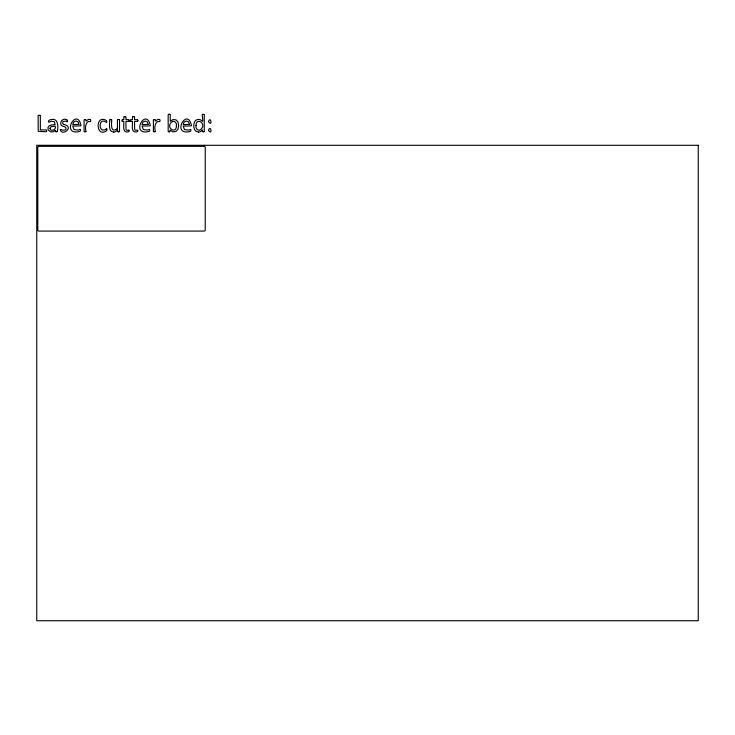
<?xml version="1.0" encoding="UTF-8"?>
<svg xmlns="http://www.w3.org/2000/svg" width="735" height="735" viewBox="0 0 735 735"><rect width="100%" height="100%" fill="white"/><g stroke="black" fill="none" stroke-linecap="round" stroke-linejoin="round"><path stroke-width="1.1" d="M67.556 121.045L67.537 121.496M80.492 130.334L80.464 129.783M149.821 130.334L149.793 129.783M190.953 130.334L190.925 129.764M106.952 130.077L106.915 129.011M90.681 121.385L90.699 120.246M160.01 121.385L160.037 120.246M60.215 129.525C61.703 136.857 74.841 127.017 64.221 124.592M106.777 130.564C95.826 138.805 94.787 113.585 106.566 120.595M115.772 129.599C110.103 132.851 111.72 121.211 111.766 119.952M128.689 129.994L128.092 130.196A2.187 2.187 0 0 1 127.523 130.27A1.424 1.424 0 0 1 126.227 129.7A4.107 4.107 0 0 1 125.979 127.853L125.933 121.404L128.846 121.404M137.316 129.994L136.71 130.196A2.187 2.187 0 0 1 136.14 130.27A1.424 1.424 0 0 1 134.845 129.7A4.107 4.107 0 0 1 134.606 127.853L134.551 121.404L137.463 121.404M109.928 119.64L111.481 119.621M117.701 119.63L119.226 119.621M106.63 128.671L105.583 129.369A5.402 5.402 0 0 1 104.6 129.911C100.429 131.473 99.225 125.556 100.723 122.791A2.802 2.802 0 0 1 102.918 121.119A4.153 4.153 0 0 1 105.518 121.854L106.603 122.497L106.915 121.385M84.36 119.612L85.637 119.603M153.698 119.612L154.975 119.603M48.923 122.258L50.044 121.734A7.809 7.809 0 0 1 51.174 121.33L54.372 121.679L55.125 124.729L51.569 124.886L49.19 125.786L47.977 127.513L48.106 129.911L50.641 131.877L53.278 131.758L55.401 130.352L55.401 131.492M80.152 129.406L79.058 129.801A8.085 8.085 0 0 1 78.011 130.104L73.987 129.562L72.728 126.08L80.74 125.878A0.956 0.956 0 0 0 80.951 125.18C76.651 107.071 61.097 134.909 78.544 131.712A7.056 7.056 0 0 0 79.904 131.28A1.158 1.158 0 0 0 80.244 131.106M190.613 129.406L189.529 129.801A8.085 8.085 0 0 1 188.482 130.104L184.457 129.562L183.199 126.08L191.201 125.878A0.956 0.956 0 0 0 191.422 125.18C187.094 107.062 171.558 134.909 189.005 131.712A7.056 7.056 0 0 0 190.374 131.28A1.158 1.158 0 0 0 190.714 131.106M168.995 114.265L169.473 114.265M124.665 116.599L125.134 116.608M133.283 116.599L133.761 116.608M149.481 129.406L148.397 129.801A8.085 8.085 0 0 1 147.349 130.104L143.325 129.562L142.066 126.08L150.069 125.878A0.956 0.956 0 0 0 150.289 125.18C145.999 107.071 130.398 134.891 147.873 131.712A7.056 7.056 0 0 0 149.242 131.28A1.158 1.158 0 0 0 149.582 131.106M118.647 131.868L118.445 131.868A1.066 1.066 0 0 1 117.931 131.813M122.286 119.676L123.838 119.676L123.838 117.003M128.846 119.676L125.933 119.676L125.933 117.003M130.913 119.676L132.456 119.676L132.456 117.003M137.463 119.676L134.551 119.676L134.551 117.003M122.276 121.404L123.838 121.404C124.288 123.563 121.9 132.272 127.164 131.997A4.658 4.658 0 0 0 127.743 131.96L129.094 131.501L129.231 130.288M130.903 121.404L132.456 121.404C132.916 123.563 130.518 132.272 135.782 131.997A4.658 4.658 0 0 0 136.361 131.96L137.711 131.501L137.849 130.288M46.186 129.902L40.342 129.902L40.342 115.652M46.176 131.749L38.211 131.317L38.128 115.652M113.769 131.997C107.834 132.135 109.882 122.874 109.68 119.952M198.422 131.997C193.884 132.061 193.103 126.273 194.187 122.901C194.646 121.211 196.043 119.713 197.834 119.493C202.355 118.298 203.696 126.852 202.162 114.66M159.339 119.557L159.229 119.529A3.592 3.592 0 0 0 158.76 119.447C157.547 118.317 154.69 123.168 155.287 119.952M90.001 119.557L89.973 119.548A3.592 3.592 0 0 0 89.431 119.447C88.035 118.335 85.526 123.149 85.949 119.952M67.133 121.872L66.958 121.789A4.189 4.189 0 0 0 66.472 121.523L66.435 121.505A6.082 6.082 0 0 0 65.608 121.192L62.971 121.45L62.64 123.535A4.015 4.015 0 0 0 64.239 124.546M159.504 121.679C156.059 119.842 153.532 127.155 155.489 131.473M90.166 121.679C86.702 119.851 84.213 127.137 86.151 131.473M66.903 119.97C62.153 116.452 57.1 125.639 64.285 126.641A3.868 3.868 0 0 1 65.847 127.596C67.381 130.573 62.383 130.747 61.143 129.47M48.501 121.835C47.94 120.99 49.622 119.658 50.908 119.658C58.065 117.288 58.708 126.843 57.211 131.482M204.256 114.66L204.256 131.482M202.401 131.464L202.401 129.92A6.027 6.027 0 0 1 198.45 132.208M170.263 114.651L170.263 121.312L172.973 119.557L176.051 119.869L178.008 122.038L178.642 125.749L177.98 129.213L176.271 131.299L172.863 131.914L170.024 130.04L170.024 131.464M168.177 114.66L168.177 131.482M153.394 119.952L153.394 131.473M119.529 119.952L119.529 131.473M117.637 129.948L117.637 131.473M117.435 119.952L117.435 128M84.066 119.952L84.066 131.473M203.935 131.822A1.112 1.112 0 0 1 203.457 131.795M203.255 131.785A1.194 1.194 0 0 1 202.731 131.813M202.428 114.338A1.369 1.369 0 0 1 203.099 114.357M203.31 114.375A1.341 1.341 0 0 1 203.953 114.348M169.684 131.813A1.167 1.167 0 0 1 169.179 131.785M168.976 131.804A1.158 1.158 0 0 1 168.471 131.822M168.444 114.329A1.13 1.13 0 0 1 168.976 114.338M169.491 114.348A1.066 1.066 0 0 1 169.969 114.329M155.195 131.795A1.102 1.102 0 0 1 154.681 131.776M154.203 131.785A1.121 1.121 0 0 1 153.67 131.795M159.357 119.428A1.24 1.24 0 0 1 159.807 119.603M130.977 121.293A1.047 1.047 0 0 1 130.6 120.053M132.713 116.681A1.093 1.093 0 0 1 133.255 116.69M133.779 116.7A1.011 1.011 0 0 1 134.257 116.681M137.822 120.025A1.038 1.038 0 0 1 137.794 120.494M137.776 120.549A1.066 1.066 0 0 1 137.61 121.514M122.359 121.293A1.047 1.047 0 0 1 121.982 120.053M124.096 116.681A1.093 1.093 0 0 1 124.638 116.69M125.161 116.7A1.011 1.011 0 0 1 125.639 116.681M129.204 120.025A1.038 1.038 0 0 1 129.176 120.494M129.158 120.549A1.066 1.066 0 0 1 128.993 121.514M119.235 131.804A1.112 1.112 0 0 1 118.702 131.785M117.536 129.875A5.77 5.77 0 0 1 113.806 132.19M117.416 127.991A9.215 9.215 0 0 1 115.781 129.617M85.857 131.795A1.102 1.102 0 0 1 85.352 131.776M84.865 131.785A1.121 1.121 0 0 1 84.332 131.795M90.028 119.428A1.24 1.24 0 0 1 90.469 119.603M66.894 120.007A1.305 1.305 0 0 1 67.326 120.237M56.953 131.675A1.387 1.387 0 0 1 55.649 131.666M46.535 130.903A1.075 1.075 0 0 1 46.553 131.409M38.395 115.34A1.525 1.525 0 0 1 39.13 115.349M39.341 115.349A1.507 1.507 0 0 1 40.076 115.34M46.562 130.242A1.075 1.075 0 0 1 46.535 130.729M208.446 130.343C212.599 136.223 211 124.013 208.446 130.297M208.446 121.615C212.691 127.513 210.881 115.184 208.446 121.615M176.428 125.804C176.519 134.735 165.2 127.752 171.567 122.102C174.03 119.704 177.126 122.993 176.428 125.804M196.006 125.584C195.244 128.45 198.422 131.96 200.912 129.351C207.141 123.609 195.988 116.727 196.006 125.584M78.893 124.399L72.728 124.601L73.629 122.056L75.806 121.036L78.066 121.872L78.893 124.399M148.222 124.399L142.066 124.601L142.957 122.056L145.135 121.036L147.395 121.872L148.222 124.399M189.354 124.399L183.199 124.601L184.09 122.056L186.267 121.036L188.527 121.872L189.354 124.399M49.952 128.359C50.127 132.364 57.128 129.663 55.125 126.209L51.239 126.539L49.952 128.359M698.25 145.291L36.75 145.291L36.75 620.744L698.25 620.744L698.25 145.291M204.192 146.32L38.817 146.32A1.038 1.029 0 0 0 37.779 147.358L37.779 230.046A1.038 1.029 0 0 0 38.817 231.075L204.192 231.075A1.029 1.029 0 0 0 205.23 230.046L205.23 147.358A1.029 1.029 0 0 0 204.192 146.32"/></g></svg>
